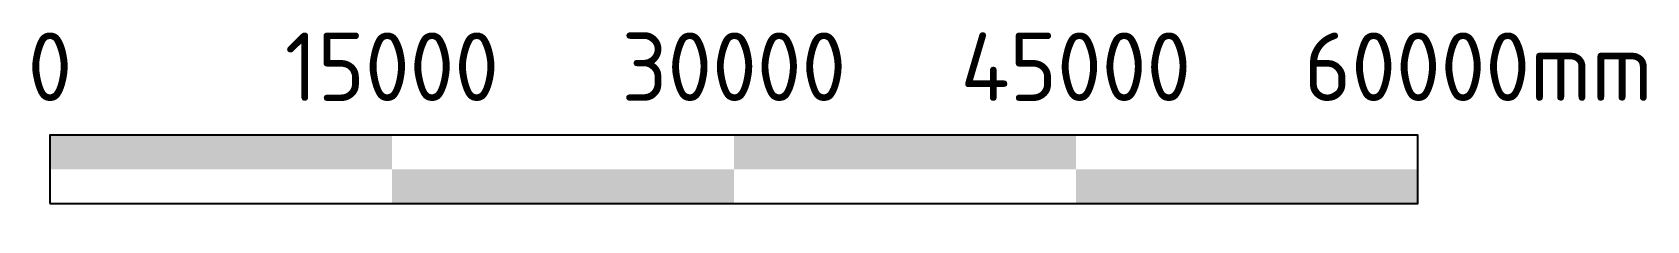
# Model space of a CAD drawing. Extents: x -0.5 to 46.7, y -0.5 to 5.
import ezdxf
from ezdxf.enums import TextEntityAlignment as Align

# ---------------------------------------------------------------- set-up
doc = ezdxf.new("R2010")
doc.units = 0
doc.header["$LTSCALE"] = 0.2
doc.styles.add('NLCS-ISO', font='NLCS-ISO.ttf')

msp = doc.modelspace()

# ---------------------------------------------------------------- linework, layer by layer
at = {"const_width": 1, "flags": 128}
for points in [[(0, 1.5), (10, 1.5)], [(20, 1.5), (30, 1.5)], [(10, 0.5), (20, 0.5)]]:
    msp.add_lwpolyline(points, dxfattribs=at)
at = {"flags": 128}
msp.add_lwpolyline([(0, 0), (40, 0), (40, 2), (0, 2)], close=True, dxfattribs=at)
msp.add_lwpolyline([(30, 0.5, 1, 1, 0), (40, 0.5, 0, 0, 0), (40, 0, 0, 0, 0)], format="xyseb", dxfattribs=at)

# ---------------------------------------------------------------- texts
at = {"style": 'NLCS-ISO'}
for s, p in [('0', (0, 3)), ('15000', (10, 3)), ('30000', (20, 3)), ('45000', (30, 3)), ('60000mm', (41.771, 3))]:
    msp.add_text(s, height=2, dxfattribs=at).set_placement(p, align=Align.CENTER)

doc.saveas('drawing.dxf')
